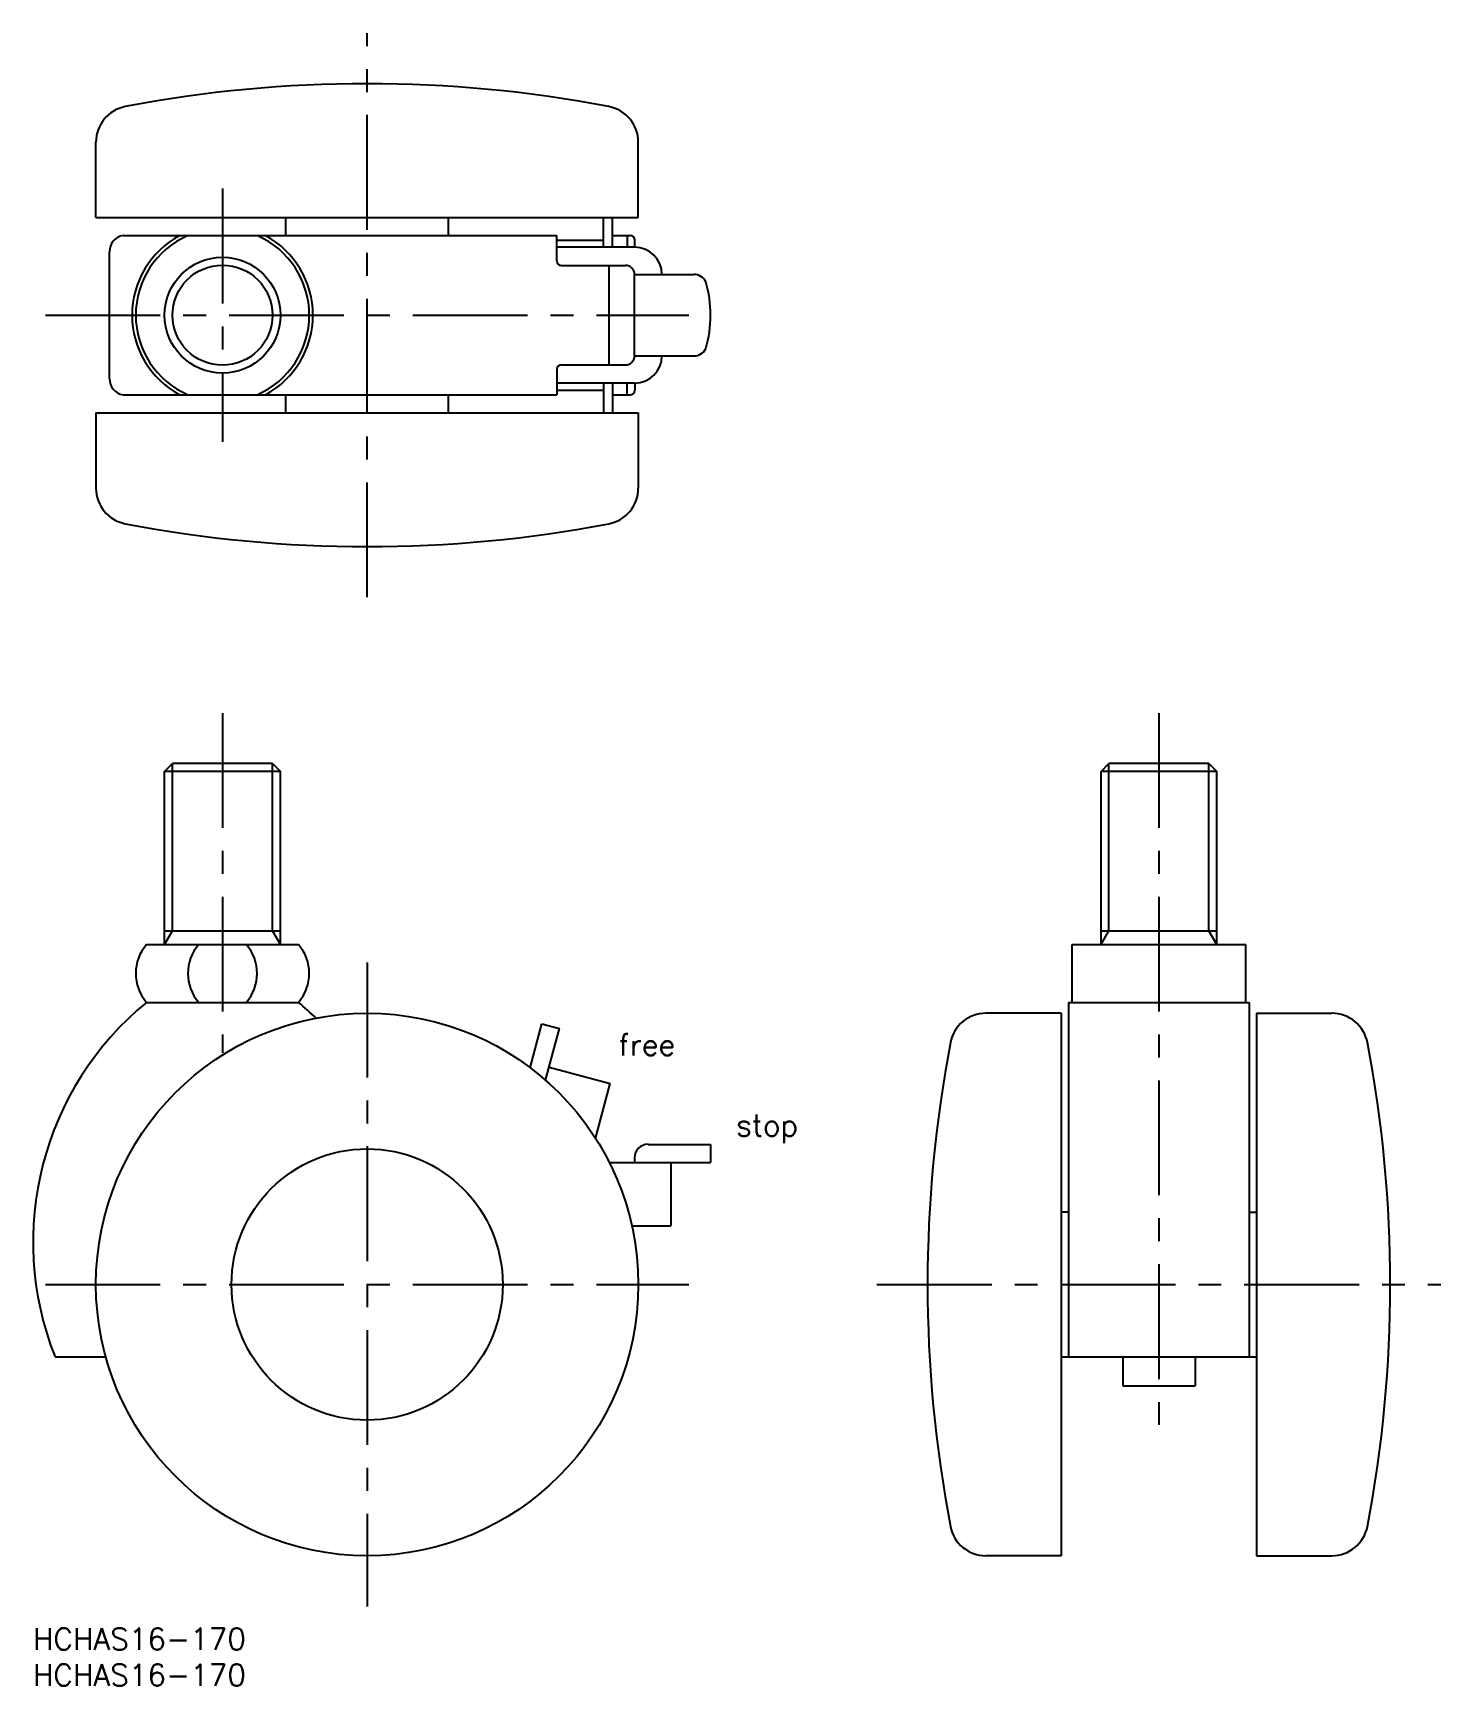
# Model space of a CAD drawing. Extents: x 0 to 195, y -8 to 220.
import ezdxf

# ---------------------------------------------------------------- set-up
doc = ezdxf.new("R2010")
doc.units = 0
doc.header["$LTSCALE"] = 0.5
doc.linetypes.add('CENTER', pattern=[50.8, 31.75, -6.35, 6.35, -6.35])
doc.linetypes.add('PHANTOM', pattern=[63.5, 31.75, -6.35, 6.35, -6.35, 6.35, -6.35])
for name, color, linetype in [('MSM_CENTER', 1, 'CENTER'), ('MSM_CONTINUOUS', 7, 'CONTINUOUS'), ('MSM_IMAGINARY', 6, 'PHANTOM'), ('MSM_NARROW', 5, 'CONTINUOUS'), ('MSM_PART_NUMBER', 7, 'CONTINUOUS')]:
    doc.layers.add(name, color=color, linetype=linetype)
doc.styles.get("Standard").update_dxf_attribs({"font": 'txt.shx', "height": 3, "bigfont": 'bigfont.shx'})

# ---------------------------------------------------------------- blocks, each defined once
blk = doc.blocks.new('*U1')
at = {"layer": 'MSM_PART_NUMBER'}
blk.add_text('HCHAS16-170', height=3, dxfattribs=at).set_placement((0, -3))
blk = doc.blocks.new('*U2')
at = {"layer": 'MSM_PART_NUMBER'}
blk.add_text('HCHAS16-170', height=3, dxfattribs=at).set_placement((0, -8))
blk = doc.blocks.new('*U3')
at = {"layer": 'MSM_PART_NUMBER'}
blk.add_text('free', height=3, dxfattribs=at).set_placement((80.97, 79.14))
blk = doc.blocks.new('*U4')
at = {"layer": 'MSM_PART_NUMBER'}
blk.add_text('stop', height=3, dxfattribs=at).set_placement((97.21, 68.02))

msp = doc.modelspace()

# ---------------------------------------------------------------- linework, layer by layer
at = {"layer": 'MSM_CENTER'}
for p, q in [((46.2, 142.5), (46.2, 220.5)), ((26.2, 199), (26.2, 164)), ((1.7, 181.5), (90.7, 181.5)), ((26.2, 126.5), (26.2, 79.5)), ((155.7, 126.5), (155.7, 26.5)), ((46.2, 92), (46.2, 3)), ((1.7, 47.5), (90.7, 47.5)), ((116.7, 47.5), (194.7, 47.5))]:
    msp.add_line(p, q, dxfattribs=at)
at = {"layer": 'MSM_CONTINUOUS'}
for p, q in [((8.7, 195), (8.7, 205.42)), ((83.7, 195), (83.7, 205.42)), ((8.7, 195), (83.7, 195)), ((34.95, 192.5), (34.95, 195)), ((57.45, 192.5), (57.45, 195)), ((78.9, 190.88), (78.9, 195)), ((80.15, 190.88), (80.15, 195)), ((12.45, 192.5), (72.45, 192.5)), ((72.45, 189), (72.45, 192.5)), ((80.15, 192.5), (82.59, 192.5)), ((82.14, 192.5), (82.14, 190.88)), ((10.58, 172.75), (10.58, 190.25)), ((72.45, 191.87), (78.9, 191.87)), ((83.22, 190.88), (72.45, 190.88)), ((83.22, 190.88), (83.22, 191.87)), ((73.08, 188.38), (81.93, 188.38)), ((79.69, 174.62), (79.69, 188.38)), ((83.18, 187.13), (91.39, 187.13)), ((83.18, 175.87), (83.18, 187.13)), ((72.45, 174), (72.45, 170.5)), ((73.08, 174.62), (81.93, 174.62)), ((83.18, 175.87), (91.39, 175.87)), ((83.22, 172.12), (72.45, 172.12)), ((78.9, 172.12), (78.9, 168)), ((80.15, 172.12), (80.15, 168)), ((82.14, 170.5), (82.14, 172.12)), ((83.22, 172.12), (83.22, 171.12)), ((12.45, 170.5), (72.45, 170.5)), ((34.95, 168), (34.95, 170.5)), ((57.45, 168), (57.45, 170.5)), ((72.45, 171.12), (78.9, 171.12)), ((80.15, 170.5), (82.59, 170.5)), ((8.7, 168), (83.7, 168)), ((8.7, 168), (8.7, 157.58)), ((83.7, 168), (83.7, 157.58)), ((18.2, 118.42), (19.28, 119.5)), ((33.12, 119.5), (19.28, 119.5)), ((33.12, 119.5), (34.2, 118.42)), ((147.7, 118.42), (148.78, 119.5)), ((162.62, 119.5), (148.78, 119.5)), ((162.62, 119.5), (163.7, 118.42)), ((18.2, 94.5), (18.2, 118.42)), ((34.2, 118.42), (18.2, 118.42)), ((34.2, 94.5), (34.2, 118.42)), ((147.7, 94.5), (147.7, 118.42)), ((163.7, 118.42), (147.7, 118.42)), ((163.7, 94.5), (163.7, 118.42)), ((18.2, 96.37), (34.2, 96.37)), ((147.7, 96.37), (163.7, 96.37)), ((15.7, 94.5), (36.7, 94.5)), ((143.7, 94.5), (167.7, 94.5)), ((143.7, 86.5), (143.7, 94.5)), ((167.7, 86.5), (167.7, 94.5)), ((15.7, 86.5), (36.7, 86.5)), ((142.2, 85), (131.78, 85)), ((142.2, 85), (142.2, 10)), ((143.2, 86.5), (168.2, 86.5)), ((143.2, 86.5), (143.2, 37.5)), ((168.2, 86.5), (168.2, 37.5)), ((169.2, 85), (169.2, 10)), ((169.2, 85), (179.62, 85)), ((85.05, 66.87), (93.7, 66.87)), ((93.7, 66.87), (93.7, 64.38)), ((79.69, 64.38), (93.7, 64.38)), ((83.18, 65), (83.18, 64.38)), ((88.18, 64.38), (88.18, 55.62)), ((143.2, 57.5), (142.2, 57.5)), ((168.2, 57.5), (169.2, 57.5)), ((82.81, 55.62), (88.18, 55.62)), ((3.05, 37.5), (10.06, 37.5)), ((142.2, 37.5), (169.2, 37.5)), ((150.7, 37.5), (150.7, 33.5)), ((160.7, 37.5), (160.7, 33.5)), ((150.7, 33.5), (160.7, 33.5)), ((142.2, 10), (131.78, 10)), ((169.2, 10), (179.62, 10))]:
    msp.add_line(p, q, dxfattribs=at)
for centre, radius in [((26.2, 181.5), 8), ((46.2, 47.5), 37.5), ((46.2, 47.5), 18.75)]:
    msp.add_circle(centre, radius, dxfattribs=at)
for centre, radius, start, end in [((46.2, 35.72), 177.78, 79.1581, 100.8419), ((13.7, 205.42), 5, 100.8419, 180), ((78.7, 205.42), 5, 0, 79.1581), ((12.8, 190.3), 2.23, 99.0812, 181.3077), ((26.2, 181.5), 12.5, 118.3576, 241.6424), ((26.2, 181.5), 12, 113.5565, 246.4435), ((26.2, 181.5), 12, 293.5565, 66.4435), ((26.2, 181.5), 12.5, 298.3576, 61.6424), ((82.59, 191.87), 0.625, 0, 90), ((83.22, 187.13), 3.75, 0, 90), ((73.08, 189), 0.625, 180, 270), ((81.93, 187.13), 1.25, 0, 90), ((91.39, 185.25), 1.88, 27.9101, 90), ((77.1, 181.5), 16.6, 343.8093, 16.1907), ((91.39, 177.75), 1.88, 270, 332.0899), ((73.08, 174), 0.625, 90, 180), ((81.93, 175.87), 1.25, 270, 0), ((83.22, 175.87), 3.75, 270, 0), ((12.8, 172.7), 2.23, 178.6923, 260.9188), ((82.59, 171.12), 0.625, 270, 0), ((13.7, 157.58), 5, 180, 259.1581), ((78.7, 157.58), 5, 280.8419, 0), ((46.2, 327.28), 177.78, 259.1581, 280.8419), ((20.28, 90.5), 6.08, 138.8879, 221.1121), ((27.49, 90.5), 6.08, 138.8879, 221.1121), ((24.91, 90.5), 6.08, 318.8879, 41.1121), ((32.12, 90.5), 6.08, 318.8879, 41.1121), ((42.82, 53.36), 42.82, 129.2956, 201.7444), ((9.58, 53.36), 42.82, 46.3235, 50.7044), ((131.78, 80), 5, 90, 169.1581), ((179.62, 80), 5, 10.8419, 90), ((301.48, 47.5), 177.78, 169.1581, 190.8419), ((9.92, 47.5), 177.78, 349.1581, 10.8419), ((85.05, 65), 1.88, 90, 180), ((131.78, 15), 5, 190.8419, 270), ((179.62, 15), 5, 270, 349.1581)]:
    msp.add_arc(centre, radius, start, end, dxfattribs=at)
at = {"layer": 'MSM_IMAGINARY'}
for p, q in [((68.76, 77.46), (70.38, 83.51)), ((70.38, 83.51), (72.8, 82.87)), ((70.89, 75.73), (72.8, 82.87)), ((71.37, 77.53), (79.82, 75.27)), ((77.79, 67.7), (79.82, 75.27))]:
    msp.add_line(p, q, dxfattribs=at)
at = {"layer": 'MSM_NARROW'}
for p, q in [((19.28, 96.37), (19.28, 119.5)), ((33.12, 96.37), (33.12, 119.5)), ((148.78, 96.37), (148.78, 119.5)), ((162.62, 96.37), (162.62, 119.5)), ((18.2, 94.5), (19.28, 96.37)), ((34.2, 94.5), (33.12, 96.37)), ((147.7, 94.5), (148.78, 96.37)), ((163.7, 94.5), (162.62, 96.37))]:
    msp.add_line(p, q, dxfattribs=at)
msp.add_circle((26.2, 181.5), 6.92, dxfattribs=at)

# ---------------------------------------------------------------- block references
at = {"layer": 'MSM_CONTINUOUS'}
for name in ['*U3', '*U4', '*U1', '*U2']:
    msp.add_blockref(name, (0, 0), dxfattribs=at)

doc.saveas('drawing.dxf')
